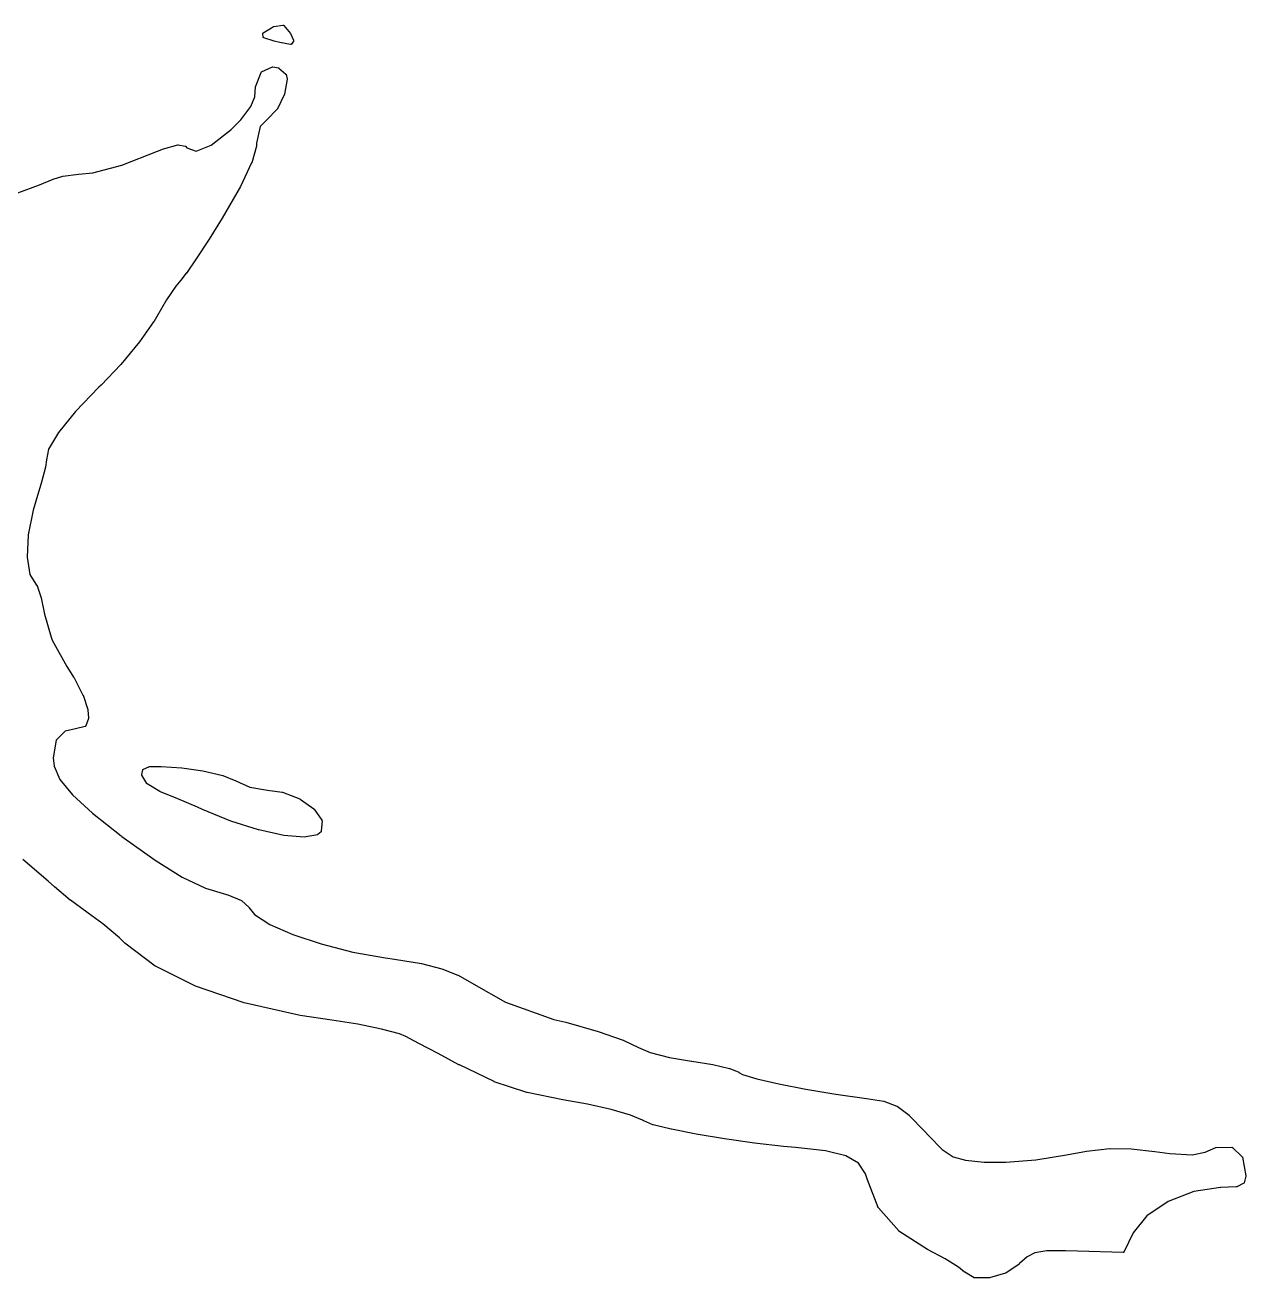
# Model space of a CAD drawing. Extents: x 42 to 258, y -102 to -28.
# Drawn here: x 106.78 to 113.64, y -49.25 to -42.21 of the extents above; entities that cross this region are included whole.
import ezdxf

# ---------------------------------------------------------------- set-up
doc = ezdxf.new("R2010")
doc.units = 0
doc.header["$MEASUREMENT"] = 0
doc.layers.add('BLACK', color=7, linetype='CONTINUOUS')

msp = doc.modelspace()

# ---------------------------------------------------------------- linework, layer by layer
at = {"layer": 'Black'}
for p, q in [((108.12, -42.2539), (108.166, -42.2254)), ((108.166, -42.2252), (108.178, -42.2192)), ((108.166, -42.2253), (108.166, -42.2252)), ((108.166, -42.2254), (108.166, -42.2253)), ((108.178, -42.219), (108.179, -42.2187)), ((108.178, -42.2192), (108.178, -42.219)), ((108.179, -42.2187), (108.23, -42.2102)), ((108.23, -42.2102), (108.231, -42.2102)), ((108.231, -42.2102), (108.232, -42.2102)), ((108.232, -42.2102), (108.232, -42.2102)), ((108.232, -42.2102), (108.232, -42.2102)), ((108.232, -42.2102), (108.232, -42.2105)), ((108.232, -42.2105), (108.233, -42.2108)), ((108.233, -42.2108), (108.233, -42.2108)), ((108.233, -42.2108), (108.233, -42.2108)), ((108.233, -42.2108), (108.234, -42.2113)), ((108.234, -42.2113), (108.235, -42.2119)), ((108.235, -42.2119), (108.272, -42.2567)), ((108.117, -42.2568), (108.118, -42.2566)), ((108.117, -42.257), (108.117, -42.2568)), ((108.117, -42.2577), (108.117, -42.257)), ((108.117, -42.2583), (108.117, -42.2577)), ((108.117, -42.2585), (108.117, -42.2583)), ((108.117, -42.2588), (108.117, -42.2585)), ((108.12, -42.2775), (108.117, -42.2588)), ((108.118, -42.255), (108.119, -42.2546)), ((108.118, -42.2552), (108.118, -42.255)), ((108.118, -42.2554), (108.118, -42.2552)), ((108.118, -42.256), (108.118, -42.2554)), ((108.118, -42.2566), (108.118, -42.256)), ((108.119, -42.254), (108.12, -42.2539)), ((108.119, -42.2542), (108.119, -42.254)), ((108.119, -42.2546), (108.119, -42.2542)), ((108.12, -42.2777), (108.12, -42.2775)), ((108.12, -42.2779), (108.12, -42.2777)), ((108.12, -42.2785), (108.12, -42.2779)), ((108.12, -42.2792), (108.12, -42.2785)), ((108.12, -42.2793), (108.12, -42.2792)), ((108.12, -42.2795), (108.12, -42.2793)), ((108.121, -42.28), (108.12, -42.2795)), ((108.121, -42.2806), (108.121, -42.28)), ((108.122, -42.2807), (108.121, -42.2806)), ((108.122, -42.2808), (108.122, -42.2807)), ((108.122, -42.2811), (108.122, -42.2808)), ((108.123, -42.2815), (108.122, -42.2811)), ((108.123, -42.2816), (108.123, -42.2815)), ((108.123, -42.2815), (108.123, -42.2815)), ((108.18, -42.3003), (108.123, -42.2816)), ((108.18, -42.3004), (108.18, -42.3003)), ((108.18, -42.3003), (108.18, -42.3003)), ((108.212, -42.3083), (108.18, -42.3004)), ((108.272, -42.2567), (108.272, -42.2572)), ((108.272, -42.2572), (108.272, -42.2578)), ((108.272, -42.2578), (108.29, -42.2953)), ((108.289, -42.3002), (108.278, -42.317)), ((108.29, -42.2995), (108.289, -42.3002)), ((108.29, -42.2953), (108.29, -42.2961)), ((108.29, -42.2961), (108.29, -42.2969)), ((108.29, -42.2969), (108.29, -42.2969)), ((108.29, -42.2969), (108.29, -42.297)), ((108.29, -42.297), (108.29, -42.2978)), ((108.29, -42.2978), (108.29, -42.2986)), ((108.29, -42.2986), (108.29, -42.2987)), ((108.29, -42.2987), (108.29, -42.2987)), ((108.29, -42.2987), (108.29, -42.2995)), ((108.213, -42.3083), (108.212, -42.3083)), ((108.213, -42.3084), (108.213, -42.3083)), ((108.273, -42.3191), (108.213, -42.3084)), ((108.274, -42.3192), (108.273, -42.3191)), ((108.273, -42.3191), (108.273, -42.3191)), ((108.275, -42.3191), (108.274, -42.3191)), ((108.274, -42.3191), (108.274, -42.3192)), ((108.276, -42.3187), (108.275, -42.319)), ((108.275, -42.319), (108.275, -42.319)), ((108.275, -42.319), (108.275, -42.3191)), ((108.277, -42.3183), (108.276, -42.3185)), ((108.276, -42.3185), (108.276, -42.3187)), ((108.278, -42.3174), (108.277, -42.3178)), ((108.277, -42.3178), (108.277, -42.3182)), ((108.277, -42.3182), (108.277, -42.3183)), ((108.278, -42.317), (108.278, -42.3172)), ((108.278, -42.3172), (108.278, -42.3174)), ((108.076, -42.5566), (108.108, -42.476)), ((108.108, -42.4751), (108.109, -42.4745)), ((108.108, -42.4757), (108.108, -42.4751)), ((108.108, -42.4759), (108.108, -42.4757)), ((108.108, -42.476), (108.108, -42.4759)), ((108.109, -42.4743), (108.11, -42.4739)), ((108.109, -42.4744), (108.109, -42.4743)), ((108.109, -42.4745), (108.109, -42.4744)), ((108.11, -42.4733), (108.171, -42.4452)), ((108.11, -42.4734), (108.11, -42.4733)), ((108.11, -42.4735), (108.11, -42.4734)), ((108.11, -42.4739), (108.11, -42.4735)), ((108.171, -42.4452), (108.172, -42.445)), ((108.172, -42.445), (108.172, -42.4448)), ((108.172, -42.4448), (108.172, -42.4448)), ((108.172, -42.4448), (108.173, -42.4448)), ((108.173, -42.4448), (108.174, -42.4448)), ((108.173, -42.4448), (108.173, -42.4448)), ((108.174, -42.4448), (108.206, -42.4507)), ((108.206, -42.4507), (108.206, -42.4509)), ((108.206, -42.4509), (108.207, -42.4509)), ((108.207, -42.4509), (108.207, -42.4512)), ((108.207, -42.4512), (108.208, -42.4513)), ((108.208, -42.4513), (108.208, -42.4516)), ((108.208, -42.4516), (108.208, -42.4518)), ((108.208, -42.4518), (108.247, -42.4857)), ((108.247, -42.4857), (108.248, -42.4863)), ((108.248, -42.4863), (108.248, -42.4869)), ((108.248, -42.4869), (108.248, -42.487)), ((108.248, -42.487), (108.248, -42.487)), ((108.248, -42.487), (108.249, -42.4878)), ((108.249, -42.4878), (108.249, -42.4886)), ((108.249, -42.4886), (108.253, -42.513)), ((108.072, -42.6136), (108.076, -42.5581)), ((108.076, -42.5573), (108.076, -42.5566)), ((108.076, -42.5581), (108.076, -42.5573)), ((108.253, -42.5147), (108.239, -42.5976)), ((108.253, -42.513), (108.253, -42.5136)), ((108.253, -42.5136), (108.253, -42.5147)), ((108.05, -42.6682), (108.072, -42.6136)), ((108.238, -42.599), (108.197, -42.6838)), ((108.239, -42.5983), (108.238, -42.599)), ((108.239, -42.5976), (108.239, -42.5983)), ((107.993, -42.7434), (108.05, -42.6682)), ((108.196, -42.6851), (108.141, -42.7408)), ((108.197, -42.6838), (108.196, -42.6844)), ((108.196, -42.6844), (108.196, -42.6851)), ((107.939, -42.7976), (107.993, -42.7434)), ((108.102, -42.7792), (108.082, -42.8737)), ((108.141, -42.7408), (108.102, -42.7792)), ((108.141, -42.7408), (108.141, -42.7408)), ((108.141, -42.7408), (108.141, -42.7408)), ((107.827, -42.8846), (107.939, -42.7976)), ((107.325, -42.9974), (107.526, -42.9187)), ((107.526, -42.9187), (107.559, -42.905)), ((107.526, -42.9187), (107.526, -42.9187)), ((107.559, -42.905), (107.56, -42.905)), ((107.56, -42.9048), (107.64, -42.8826)), ((107.56, -42.905), (107.56, -42.9048)), ((107.64, -42.8826), (107.64, -42.8825)), ((107.64, -42.8825), (107.641, -42.8825)), ((107.64, -42.8826), (107.64, -42.8826)), ((107.641, -42.8825), (107.642, -42.8824)), ((107.642, -42.8824), (107.642, -42.8825)), ((107.642, -42.8825), (107.642, -42.8825)), ((107.642, -42.8825), (107.682, -42.8904)), ((107.682, -42.8904), (107.682, -42.8904)), ((107.682, -42.8904), (107.682, -42.8904)), ((107.682, -42.8904), (107.683, -42.8907)), ((107.683, -42.8907), (107.683, -42.891)), ((107.683, -42.891), (107.683, -42.8911)), ((107.683, -42.8911), (107.684, -42.8911)), ((107.684, -42.8911), (107.684, -42.8916)), ((107.684, -42.8916), (107.685, -42.8921)), ((107.685, -42.8921), (107.685, -42.8922)), ((107.685, -42.8922), (107.685, -42.8923)), ((107.685, -42.8923), (107.691, -42.9003)), ((107.691, -42.9003), (107.743, -42.9183)), ((107.743, -42.9183), (107.827, -42.8846)), ((108.081, -42.8905), (108.055, -42.9834)), ((108.082, -42.8737), (108.081, -42.8895)), ((108.081, -42.8895), (108.081, -42.89)), ((108.081, -42.89), (108.081, -42.8905)), ((107.162, -43.0403), (107.325, -42.9974)), ((108.054, -42.9842), (107.991, -43.1173)), ((108.055, -42.9838), (108.054, -42.9842)), ((108.055, -42.9834), (108.055, -42.9838)), ((106.94, -43.0757), (106.994, -43.0584)), ((106.994, -43.0584), (106.995, -43.0583)), ((106.995, -43.0582), (107.082, -43.048)), ((106.995, -43.0583), (106.995, -43.0582)), ((107.082, -43.048), (107.162, -43.0403)), ((107.082, -43.048), (107.082, -43.048)), ((107.082, -43.048), (107.082, -43.048)), ((106.742, -43.1521), (106.863, -43.108)), ((106.863, -43.108), (106.94, -43.0759)), ((106.94, -43.0758), (106.94, -43.0757)), ((106.94, -43.0759), (106.94, -43.0758)), ((107.991, -43.1177), (107.888, -43.2951)), ((107.991, -43.1173), (107.991, -43.1175)), ((107.991, -43.1175), (107.991, -43.1177)), ((107.888, -43.2953), (107.815, -43.4124)), ((107.888, -43.2951), (107.888, -43.2952)), ((107.888, -43.2952), (107.888, -43.2953)), ((107.815, -43.4125), (107.743, -43.5236)), ((107.815, -43.4124), (107.815, -43.4125)), ((107.815, -43.4125), (107.815, -43.4125)), ((107.743, -43.5237), (107.688, -43.6046)), ((107.743, -43.5236), (107.743, -43.5236)), ((107.743, -43.5236), (107.743, -43.5237)), ((107.687, -43.6049), (107.656, -43.6435)), ((107.688, -43.6047), (107.687, -43.6049)), ((107.688, -43.6046), (107.688, -43.6047)), ((107.628, -43.6775), (107.577, -43.7533)), ((107.656, -43.6436), (107.628, -43.6775)), ((107.656, -43.6435), (107.656, -43.6435)), ((107.656, -43.6435), (107.656, -43.6436)), ((107.577, -43.7533), (107.52, -43.8507)), ((107.504, -43.8769), (107.424, -43.9901)), ((107.505, -43.8765), (107.504, -43.8767)), ((107.504, -43.8767), (107.504, -43.8769)), ((107.52, -43.8507), (107.505, -43.8765)), ((107.52, -43.8507), (107.52, -43.8507)), ((107.52, -43.8507), (107.52, -43.8507)), ((107.424, -43.9904), (107.319, -44.1164)), ((107.424, -43.9901), (107.424, -43.9902)), ((107.424, -43.9902), (107.424, -43.9904)), ((107.319, -44.1166), (107.209, -44.2326)), ((107.319, -44.1164), (107.319, -44.1165)), ((107.319, -44.1165), (107.319, -44.1166)), ((107.197, -44.2445), (107.066, -44.381)), ((107.209, -44.2327), (107.197, -44.2445)), ((107.209, -44.2326), (107.209, -44.2326)), ((107.209, -44.2326), (107.209, -44.2327)), ((107.066, -44.381), (106.97, -44.4995)), ((106.97, -44.4995), (106.914, -44.5923)), ((106.914, -44.5923), (106.902, -44.6531)), ((106.902, -44.6531), (106.897, -44.6937)), ((106.897, -44.6937), (106.897, -44.694)), ((106.897, -44.6944), (106.875, -44.7775)), ((106.897, -44.694), (106.897, -44.6944)), ((106.875, -44.7777), (106.842, -44.8844)), ((106.875, -44.7775), (106.875, -44.7776)), ((106.875, -44.7776), (106.875, -44.7777)), ((106.842, -44.8844), (106.827, -44.9359)), ((106.827, -44.9359), (106.8, -45.0736)), ((106.8, -45.0736), (106.794, -45.1996)), ((106.794, -45.1996), (106.808, -45.2972)), ((106.808, -45.2972), (106.842, -45.3515)), ((106.842, -45.3515), (106.851, -45.3645)), ((106.851, -45.3645), (106.852, -45.3652)), ((106.852, -45.3652), (106.852, -45.3659)), ((106.852, -45.3659), (106.872, -45.4279)), ((106.872, -45.4279), (106.872, -45.4282)), ((106.872, -45.4282), (106.873, -45.4285)), ((106.873, -45.4285), (106.891, -45.52)), ((106.891, -45.52), (106.929, -45.6493)), ((106.929, -45.6493), (106.934, -45.666)), ((106.934, -45.666), (107.016, -45.8144)), ((107.016, -45.8144), (107.029, -45.8337)), ((107.029, -45.8337), (107.054, -45.8729)), ((107.054, -45.8729), (107.055, -45.8732)), ((107.055, -45.8732), (107.055, -45.8734)), ((107.055, -45.8734), (107.107, -45.9742)), ((107.107, -45.9742), (107.107, -45.9746)), ((107.107, -45.9746), (107.108, -45.9749)), ((107.108, -45.9749), (107.134, -46.0551)), ((107.134, -46.0551), (107.134, -46.0556)), ((107.134, -46.0556), (107.134, -46.0562)), ((107.134, -46.0562), (107.139, -46.1038)), ((107.065, -46.1631), (107.007, -46.1767)), ((107.12, -46.1498), (107.065, -46.1631)), ((107.065, -46.1631), (107.065, -46.1631)), ((107.065, -46.1631), (107.065, -46.1631)), ((107.121, -46.1495), (107.12, -46.1498)), ((107.122, -46.1492), (107.121, -46.1493)), ((107.121, -46.1493), (107.121, -46.1495)), ((107.123, -46.1482), (107.122, -46.1486)), ((107.122, -46.1486), (107.122, -46.1491)), ((107.122, -46.1491), (107.122, -46.1492)), ((107.124, -46.1467), (107.123, -46.1473)), ((107.123, -46.1473), (107.123, -46.1479)), ((107.123, -46.1479), (107.123, -46.148)), ((107.123, -46.148), (107.123, -46.1482)), ((107.139, -46.106), (107.124, -46.1467)), ((107.139, -46.1038), (107.139, -46.1041)), ((107.139, -46.1041), (107.139, -46.1043)), ((107.139, -46.1043), (107.139, -46.1049)), ((107.139, -46.1049), (107.139, -46.1055)), ((107.139, -46.1055), (107.139, -46.1058)), ((107.139, -46.1058), (107.139, -46.106)), ((106.956, -46.2282), (106.94, -46.327)), ((107.007, -46.1767), (106.956, -46.2282)), ((106.94, -46.327), (106.945, -46.3735)), ((106.945, -46.3735), (106.978, -46.449)), ((107.447, -46.3902), (107.477, -46.3766)), ((107.477, -46.3765), (107.478, -46.3763)), ((107.477, -46.3766), (107.477, -46.3765)), ((107.477, -46.3765), (107.477, -46.3765)), ((107.478, -46.3763), (107.479, -46.3761)), ((107.479, -46.3761), (107.546, -46.3747)), ((107.479, -46.3761), (107.479, -46.3762)), ((107.479, -46.3762), (107.479, -46.3761)), ((107.546, -46.3747), (107.546, -46.3748)), ((107.546, -46.3748), (107.546, -46.3748)), ((107.546, -46.3748), (107.663, -46.3836)), ((106.978, -46.449), (107.048, -46.5346)), ((107.437, -46.4201), (107.444, -46.3935)), ((107.437, -46.4203), (107.437, -46.4201)), ((107.437, -46.4205), (107.437, -46.4203)), ((107.437, -46.4212), (107.437, -46.4205)), ((107.437, -46.4218), (107.437, -46.4212)), ((107.437, -46.422), (107.437, -46.4218)), ((107.437, -46.4223), (107.437, -46.422)), ((107.437, -46.4229), (107.437, -46.4223)), ((107.437, -46.4235), (107.437, -46.4229)), ((107.438, -46.4237), (107.437, -46.4235)), ((107.438, -46.4239), (107.438, -46.4237)), ((107.466, -46.4717), (107.438, -46.4239)), ((107.444, -46.3926), (107.445, -46.3923)), ((107.444, -46.3931), (107.444, -46.3926)), ((107.444, -46.3935), (107.444, -46.3931)), ((107.445, -46.3912), (107.446, -46.391)), ((107.445, -46.3916), (107.445, -46.3912)), ((107.445, -46.3919), (107.445, -46.3916)), ((107.445, -46.3923), (107.445, -46.3919)), ((107.446, -46.3905), (107.447, -46.3902)), ((107.446, -46.3907), (107.446, -46.3905)), ((107.446, -46.391), (107.446, -46.3907)), ((107.663, -46.3836), (107.663, -46.3837)), ((107.663, -46.3837), (107.663, -46.3837)), ((107.663, -46.3837), (107.78, -46.4001)), ((107.78, -46.4001), (107.78, -46.4001)), ((107.78, -46.4001), (107.78, -46.4002)), ((107.78, -46.4002), (107.892, -46.4266)), ((107.892, -46.4266), (107.892, -46.4268)), ((107.892, -46.4268), (107.892, -46.4269)), ((107.892, -46.4269), (107.965, -46.4567)), ((107.466, -46.4721), (107.466, -46.4717)), ((107.466, -46.4724), (107.466, -46.4721)), ((107.467, -46.4727), (107.466, -46.4724)), ((107.467, -46.4731), (107.467, -46.4727)), ((107.467, -46.4733), (107.467, -46.4731)), ((107.468, -46.4735), (107.467, -46.4733)), ((107.539, -46.5157), (107.468, -46.4735)), ((107.539, -46.5159), (107.539, -46.5157)), ((107.54, -46.5161), (107.539, -46.5159)), ((107.543, -46.5174), (107.54, -46.5161)), ((107.64, -46.5563), (107.543, -46.5174)), ((107.965, -46.4567), (107.965, -46.4567)), ((107.965, -46.4567), (107.965, -46.4567)), ((107.965, -46.4567), (108.044, -46.4915)), ((108.044, -46.4915), (108.143, -46.5088)), ((108.143, -46.5088), (108.226, -46.5196)), ((108.226, -46.5196), (108.227, -46.5198)), ((108.227, -46.5198), (108.228, -46.5199)), ((108.228, -46.5199), (108.325, -46.558)), ((107.048, -46.5346), (107.16, -46.6374)), ((107.751, -46.6048), (107.64, -46.5563)), ((108.325, -46.558), (108.326, -46.5583)), ((108.326, -46.5583), (108.326, -46.5586)), ((108.326, -46.5586), (108.404, -46.614)), ((107.16, -46.6374), (107.322, -46.7645)), ((107.778, -46.6169), (107.751, -46.6048)), ((107.937, -46.6824), (107.778, -46.6169)), ((107.778, -46.6169), (107.778, -46.6169)), ((107.778, -46.6169), (107.778, -46.6169)), ((108.404, -46.614), (108.404, -46.6146)), ((108.404, -46.6146), (108.405, -46.6152)), ((108.405, -46.6152), (108.449, -46.6775)), ((107.937, -46.6825), (107.937, -46.6824)), ((107.937, -46.6826), (107.937, -46.6825)), ((108.093, -46.7318), (107.937, -46.6826)), ((108.094, -46.7319), (108.093, -46.7318)), ((108.235, -46.7626), (108.094, -46.7319)), ((108.094, -46.7319), (108.094, -46.7319)), ((108.45, -46.6807), (108.445, -46.7392)), ((108.449, -46.6775), (108.449, -46.6783)), ((108.449, -46.6783), (108.449, -46.679)), ((108.449, -46.679), (108.449, -46.679)), ((108.449, -46.679), (108.449, -46.679)), ((108.449, -46.679), (108.449, -46.6799)), ((108.449, -46.6799), (108.45, -46.6807)), ((107.322, -46.7645), (107.326, -46.7682)), ((107.326, -46.7682), (107.513, -46.9019)), ((108.235, -46.7627), (108.235, -46.7626)), ((108.349, -46.7725), (108.235, -46.7627)), ((108.235, -46.7627), (108.235, -46.7627)), ((108.35, -46.7725), (108.349, -46.7725)), ((108.349, -46.7725), (108.349, -46.7725)), ((108.424, -46.7591), (108.35, -46.7725)), ((108.425, -46.7586), (108.424, -46.7588)), ((108.424, -46.7588), (108.424, -46.7589)), ((108.424, -46.7589), (108.424, -46.7591)), ((108.426, -46.7582), (108.425, -46.7585)), ((108.425, -46.7585), (108.425, -46.7586)), ((108.444, -46.7426), (108.426, -46.7579)), ((108.426, -46.7579), (108.426, -46.7582)), ((108.445, -46.7413), (108.444, -46.7418)), ((108.444, -46.7418), (108.444, -46.7423)), ((108.444, -46.7423), (108.444, -46.7425)), ((108.444, -46.7425), (108.444, -46.7426)), ((108.445, -46.7392), (108.445, -46.7394)), ((108.445, -46.7394), (108.445, -46.7397)), ((108.445, -46.7397), (108.445, -46.7403)), ((108.445, -46.7403), (108.445, -46.7409)), ((108.445, -46.7409), (108.445, -46.7411)), ((108.445, -46.7411), (108.445, -46.7413)), ((106.911, -47.0188), (106.77, -46.8987)), ((107.513, -46.9019), (107.665, -46.9968)), ((107.665, -46.9968), (107.795, -47.0592)), ((106.947, -47.0506), (106.911, -47.0188)), ((106.947, -47.0507), (106.947, -47.0506)), ((106.947, -47.0506), (106.947, -47.0506)), ((107.036, -47.1259), (106.947, -47.0507)), ((107.795, -47.0592), (107.914, -47.0954)), ((107.036, -47.126), (107.036, -47.1259)), ((107.037, -47.1261), (107.036, -47.126)), ((107.128, -47.1931), (107.037, -47.1261)), ((107.914, -47.0954), (107.92, -47.0969)), ((107.92, -47.0969), (107.921, -47.0971)), ((107.921, -47.0971), (107.921, -47.0972)), ((107.921, -47.0972), (107.997, -47.1276)), ((107.997, -47.1276), (107.997, -47.1276)), ((107.997, -47.1276), (107.997, -47.1276)), ((107.997, -47.1276), (107.998, -47.1281)), ((107.998, -47.1281), (107.998, -47.1285)), ((107.998, -47.1285), (107.998, -47.1285)), ((107.998, -47.1285), (107.998, -47.1286)), ((107.998, -47.1286), (108.04, -47.1683)), ((107.128, -47.1932), (107.128, -47.1931)), ((107.128, -47.1931), (107.128, -47.1931)), ((107.137, -47.1986), (107.128, -47.1932)), ((107.219, -47.259), (107.137, -47.1986)), ((108.04, -47.1683), (108.04, -47.1686)), ((108.04, -47.1686), (108.04, -47.1688)), ((108.04, -47.1688), (108.07, -47.2066)), ((108.07, -47.2066), (108.157, -47.2622)), ((107.312, -47.3386), (107.219, -47.259)), ((108.157, -47.2622), (108.285, -47.319)), ((107.343, -47.3674), (107.312, -47.3386)), ((107.343, -47.3676), (107.343, -47.3674)), ((107.343, -47.3678), (107.343, -47.3676)), ((107.513, -47.497), (107.343, -47.3678)), ((108.285, -47.319), (108.445, -47.3723)), ((108.445, -47.3723), (108.622, -47.4176)), ((108.622, -47.4176), (108.807, -47.4504)), ((107.514, -47.4972), (107.513, -47.497)), ((107.514, -47.4975), (107.514, -47.4972)), ((107.739, -47.6098), (107.514, -47.4975)), ((108.807, -47.4504), (108.856, -47.4574)), ((108.856, -47.4574), (108.856, -47.4574)), ((108.856, -47.4574), (108.856, -47.4574)), ((108.856, -47.4574), (109.009, -47.4829)), ((109.009, -47.4829), (109.009, -47.4829)), ((109.009, -47.4829), (109.009, -47.483)), ((109.009, -47.483), (109.122, -47.5113)), ((109.122, -47.5113), (109.122, -47.5114)), ((109.122, -47.5114), (109.122, -47.5115)), ((109.122, -47.5115), (109.213, -47.5482)), ((109.213, -47.5482), (109.214, -47.5484)), ((109.214, -47.5484), (109.214, -47.5485)), ((109.214, -47.5485), (109.302, -47.5991)), ((107.739, -47.6099), (107.739, -47.6098)), ((107.74, -47.61), (107.739, -47.6099)), ((108.012, -47.7028), (107.74, -47.61)), ((109.302, -47.5991), (109.48, -47.6986)), ((108.013, -47.7029), (108.012, -47.7028)), ((108.013, -47.703), (108.013, -47.7029)), ((108.326, -47.7736), (108.013, -47.703)), ((109.48, -47.6986), (109.752, -47.796)), ((108.326, -47.7737), (108.326, -47.7736)), ((108.326, -47.7736), (108.326, -47.7736)), ((108.504, -47.8008), (108.326, -47.7737)), ((108.651, -47.8236), (108.504, -47.8008)), ((108.504, -47.8008), (108.504, -47.8008)), ((108.784, -47.8503), (108.651, -47.8236)), ((108.884, -47.8769), (108.784, -47.8503)), ((109.752, -47.796), (109.818, -47.8125)), ((109.818, -47.8125), (109.818, -47.8126)), ((109.818, -47.8126), (109.818, -47.8126)), ((109.818, -47.8126), (110, -47.8637)), ((108.92, -47.8914), (108.884, -47.8769)), ((108.994, -47.9307), (108.92, -47.8914)), ((109.101, -47.988), (108.994, -47.9307)), ((108.994, -47.9307), (108.994, -47.9307)), ((110, -47.8637), (110, -47.8637)), ((110, -47.8637), (110, -47.8638)), ((110, -47.8638), (110.14, -47.912)), ((110.14, -47.912), (110.14, -47.9122)), ((110.14, -47.9122), (110.14, -47.9122)), ((110.14, -47.9122), (110.227, -47.9541)), ((109.218, -48.0507), (109.101, -47.988)), ((109.101, -47.988), (109.101, -47.988)), ((110.227, -47.9541), (110.293, -47.9819)), ((110.293, -47.9819), (110.4, -48.0098)), ((109.221, -48.052), (109.218, -48.0507)), ((109.221, -48.0521), (109.221, -48.052)), ((109.221, -48.052), (109.221, -48.052)), ((109.416, -48.1459), (109.221, -48.0521)), ((110.4, -48.0098), (110.524, -48.0309)), ((110.524, -48.0309), (110.527, -48.0313)), ((110.527, -48.0313), (110.527, -48.0313)), ((110.527, -48.0313), (110.527, -48.0313)), ((110.527, -48.0313), (110.644, -48.0501)), ((110.644, -48.0501), (110.644, -48.0501)), ((110.644, -48.0501), (110.644, -48.0501)), ((110.644, -48.0501), (110.738, -48.0724)), ((110.738, -48.0724), (110.739, -48.0725)), ((110.739, -48.0725), (110.739, -48.0726)), ((110.739, -48.0726), (110.79, -48.0935)), ((110.79, -48.0935), (110.79, -48.0937)), ((110.79, -48.0937), (110.79, -48.0937)), ((110.79, -48.0937), (110.811, -48.1048)), ((110.811, -48.1048), (110.891, -48.13)), ((110.891, -48.13), (111.014, -48.1589)), ((109.417, -48.146), (109.416, -48.1459)), ((109.417, -48.1461), (109.417, -48.146)), ((109.6, -48.2075), (109.417, -48.1461)), ((109.601, -48.2075), (109.6, -48.2075)), ((109.601, -48.2076), (109.601, -48.2075)), ((109.802, -48.2473), (109.601, -48.2076)), ((111.014, -48.1589), (111.167, -48.1886)), ((111.167, -48.1886), (111.335, -48.2164)), ((109.94, -48.2721), (109.802, -48.2473)), ((109.802, -48.2473), (109.802, -48.2473)), ((109.802, -48.2473), (109.802, -48.2473)), ((110.073, -48.3026), (109.94, -48.2721)), ((111.335, -48.2164), (111.507, -48.2397)), ((111.507, -48.2397), (111.507, -48.2397)), ((111.507, -48.2397), (111.507, -48.2397)), ((111.507, -48.2397), (111.604, -48.2551)), ((111.604, -48.2551), (111.604, -48.2553)), ((111.604, -48.2553), (111.605, -48.2554)), ((111.605, -48.2554), (111.677, -48.2827)), ((111.677, -48.2827), (111.678, -48.2831)), ((111.678, -48.2831), (111.679, -48.2834)), ((111.679, -48.2834), (111.746, -48.3348)), ((110.182, -48.3342), (110.073, -48.3026)), ((110.249, -48.362), (110.182, -48.3342)), ((111.746, -48.3348), (111.746, -48.3351)), ((111.746, -48.3351), (111.747, -48.3354)), ((111.747, -48.3354), (111.832, -48.4236)), ((110.255, -48.366), (110.249, -48.362)), ((110.255, -48.3662), (110.255, -48.366)), ((110.256, -48.3665), (110.255, -48.3662)), ((110.308, -48.3877), (110.256, -48.3665)), ((110.309, -48.3878), (110.308, -48.3877)), ((110.309, -48.388), (110.309, -48.3878)), ((110.411, -48.4134), (110.309, -48.388)), ((110.412, -48.4135), (110.411, -48.4134)), ((110.411, -48.4134), (110.411, -48.4134)), ((110.55, -48.4408), (110.412, -48.4135)), ((111.832, -48.4236), (111.832, -48.4237)), ((111.832, -48.4237), (111.832, -48.4237)), ((111.832, -48.4237), (111.859, -48.4529)), ((110.55, -48.4409), (110.55, -48.4408)), ((110.55, -48.4408), (110.55, -48.4408)), ((110.71, -48.4677), (110.55, -48.4409)), ((110.878, -48.4916), (110.71, -48.4677)), ((110.71, -48.4677), (110.71, -48.4677)), ((110.71, -48.4677), (110.71, -48.4677)), ((110.879, -48.4916), (110.878, -48.4916)), ((111.042, -48.5101), (110.879, -48.4916)), ((110.879, -48.4916), (110.879, -48.4916)), ((111.859, -48.4529), (111.932, -48.527)), ((111.109, -48.516), (111.042, -48.5101)), ((111.042, -48.5101), (111.042, -48.5101)), ((111.042, -48.5101), (111.042, -48.5101)), ((111.277, -48.5347), (111.109, -48.516)), ((111.392, -48.5626), (111.277, -48.5347)), ((111.463, -48.6039), (111.392, -48.5626)), ((111.932, -48.527), (111.993, -48.5678)), ((112.459, -48.5847), (112.631, -48.5579)), ((112.631, -48.5579), (112.743, -48.5373)), ((112.743, -48.5373), (112.874, -48.5218)), ((112.743, -48.5373), (112.743, -48.5373)), ((112.743, -48.5373), (112.743, -48.5373)), ((112.874, -48.5218), (112.875, -48.5219)), ((112.875, -48.5219), (112.875, -48.5218)), ((112.875, -48.5218), (112.993, -48.5227)), ((112.993, -48.5227), (112.993, -48.5227)), ((112.993, -48.5227), (112.994, -48.5227)), ((112.994, -48.5227), (113.127, -48.5388)), ((113.127, -48.5388), (113.127, -48.5388)), ((113.127, -48.5388), (113.127, -48.5388)), ((113.127, -48.5388), (113.211, -48.5502)), ((113.211, -48.5502), (113.336, -48.5566)), ((113.336, -48.5566), (113.409, -48.5414)), ((113.409, -48.5414), (113.469, -48.5159)), ((113.469, -48.5159), (113.47, -48.5157)), ((113.469, -48.5159), (113.469, -48.5159)), ((113.469, -48.5159), (113.469, -48.5159)), ((113.47, -48.5157), (113.471, -48.5155)), ((113.471, -48.5155), (113.558, -48.5139)), ((113.471, -48.5155), (113.471, -48.5155)), ((113.471, -48.5155), (113.471, -48.5155)), ((113.558, -48.5139), (113.558, -48.5139)), ((113.558, -48.5139), (113.559, -48.5139)), ((113.559, -48.5139), (113.559, -48.5141)), ((113.559, -48.5141), (113.56, -48.5142)), ((113.56, -48.5142), (113.56, -48.5143)), ((113.56, -48.5143), (113.56, -48.5143)), ((113.56, -48.5143), (113.561, -48.5147)), ((113.561, -48.5147), (113.561, -48.515)), ((113.561, -48.515), (113.561, -48.5151)), ((113.561, -48.5151), (113.562, -48.5153)), ((113.562, -48.5153), (113.617, -48.5677)), ((111.502, -48.663), (111.463, -48.6039)), ((111.993, -48.5678), (112.064, -48.5875)), ((112.064, -48.5875), (112.168, -48.5978)), ((112.168, -48.5978), (112.29, -48.5985)), ((112.29, -48.5985), (112.459, -48.5847)), ((113.617, -48.5677), (113.618, -48.5683)), ((113.618, -48.5683), (113.618, -48.5688)), ((113.618, -48.5688), (113.618, -48.569)), ((113.618, -48.569), (113.618, -48.5691)), ((113.618, -48.5691), (113.618, -48.5698)), ((113.618, -48.5698), (113.619, -48.5704)), ((113.619, -48.5704), (113.638, -48.6744)), ((111.512, -48.6968), (111.502, -48.663)), ((111.512, -48.697), (111.512, -48.6968)), ((111.512, -48.6973), (111.512, -48.697)), ((111.573, -48.8535), (111.512, -48.6973)), ((113.638, -48.6766), (113.629, -48.7137)), ((113.638, -48.6744), (113.638, -48.6746)), ((113.638, -48.6746), (113.638, -48.6748)), ((113.638, -48.6748), (113.638, -48.6755)), ((113.638, -48.6755), (113.638, -48.6762)), ((113.638, -48.6762), (113.638, -48.6764)), ((113.638, -48.6764), (113.638, -48.6766)), ((113.345, -48.7625), (113.201, -48.8186)), ((113.495, -48.7413), (113.345, -48.7625)), ((113.496, -48.7413), (113.495, -48.7413)), ((113.497, -48.7412), (113.496, -48.7412)), ((113.496, -48.7412), (113.496, -48.7413)), ((113.584, -48.7365), (113.497, -48.7412)), ((113.585, -48.7363), (113.584, -48.7365)), ((113.584, -48.7365), (113.584, -48.7365)), ((113.584, -48.7365), (113.584, -48.7365)), ((113.586, -48.7361), (113.585, -48.7363)), ((113.626, -48.717), (113.586, -48.736)), ((113.586, -48.736), (113.586, -48.736)), ((113.586, -48.736), (113.586, -48.7361)), ((113.627, -48.7167), (113.626, -48.717)), ((113.628, -48.716), (113.627, -48.7162)), ((113.627, -48.7162), (113.627, -48.7165)), ((113.627, -48.7165), (113.627, -48.7167)), ((113.629, -48.7146), (113.628, -48.7149)), ((113.628, -48.7149), (113.628, -48.7153)), ((113.628, -48.7153), (113.628, -48.7156)), ((113.628, -48.7156), (113.628, -48.716)), ((113.629, -48.7137), (113.629, -48.7141)), ((113.629, -48.7141), (113.629, -48.7146)), ((113.201, -48.8186), (113.081, -48.8996)), ((111.573, -48.8542), (111.573, -48.8535)), ((111.574, -48.855), (111.573, -48.8542)), ((111.688, -48.9845), (111.574, -48.855)), ((113.081, -48.8996), (113.005, -48.9955)), ((111.688, -48.9849), (111.688, -48.9845)), ((111.689, -48.9854), (111.688, -48.9849)), ((111.849, -49.088), (111.689, -48.9854)), ((113.005, -48.9955), (112.953, -49.1035)), ((111.849, -49.0881), (111.849, -49.088)), ((111.849, -49.0882), (111.849, -49.0881)), ((111.949, -49.1415), (111.849, -49.0882)), ((112.453, -49.1068), (112.409, -49.1291)), ((112.519, -49.097), (112.453, -49.1068)), ((112.624, -49.0964), (112.519, -49.097)), ((112.693, -49.0983), (112.624, -49.0964)), ((112.948, -49.1064), (112.693, -49.0983)), ((112.693, -49.0983), (112.693, -49.0983)), ((112.949, -49.1063), (112.948, -49.1064)), ((112.95, -49.1062), (112.949, -49.1064)), ((112.949, -49.1064), (112.949, -49.1063)), ((112.951, -49.1059), (112.95, -49.106)), ((112.95, -49.106), (112.95, -49.1061)), ((112.95, -49.1061), (112.95, -49.1062)), ((112.952, -49.1053), (112.951, -49.1056)), ((112.951, -49.1056), (112.951, -49.1059)), ((112.953, -49.104), (112.952, -49.1045)), ((112.952, -49.1045), (112.952, -49.1049)), ((112.952, -49.1049), (112.952, -49.1051)), ((112.952, -49.1051), (112.952, -49.1053)), ((112.953, -49.1035), (112.953, -49.1038)), ((112.953, -49.1038), (112.953, -49.104)), ((112.024, -49.1877), (111.949, -49.1415)), ((112.058, -49.2156), (112.024, -49.1877)), ((112.364, -49.1711), (112.289, -49.2212)), ((112.365, -49.1704), (112.364, -49.1707)), ((112.364, -49.1707), (112.364, -49.1711)), ((112.367, -49.1683), (112.365, -49.1704)), ((112.409, -49.1291), (112.367, -49.1683)), ((112.058, -49.2158), (112.058, -49.2156)), ((112.059, -49.2161), (112.058, -49.2158)), ((112.111, -49.2473), (112.059, -49.2161)), ((112.111, -49.2475), (112.111, -49.2473)), ((112.112, -49.2477), (112.111, -49.2475)), ((112.112, -49.2478), (112.112, -49.2477)), ((112.113, -49.2479), (112.112, -49.2478)), ((112.113, -49.248), (112.113, -49.2479)), ((112.114, -49.248), (112.113, -49.248)), ((112.196, -49.2486), (112.114, -49.248)), ((112.197, -49.2485), (112.196, -49.2486)), ((112.198, -49.2484), (112.197, -49.2485)), ((112.288, -49.2218), (112.198, -49.2484)), ((112.289, -49.2215), (112.288, -49.2218)), ((112.289, -49.2212), (112.289, -49.2215))]:
    msp.add_line(p, q, dxfattribs=at)

doc.saveas('drawing.dxf')
